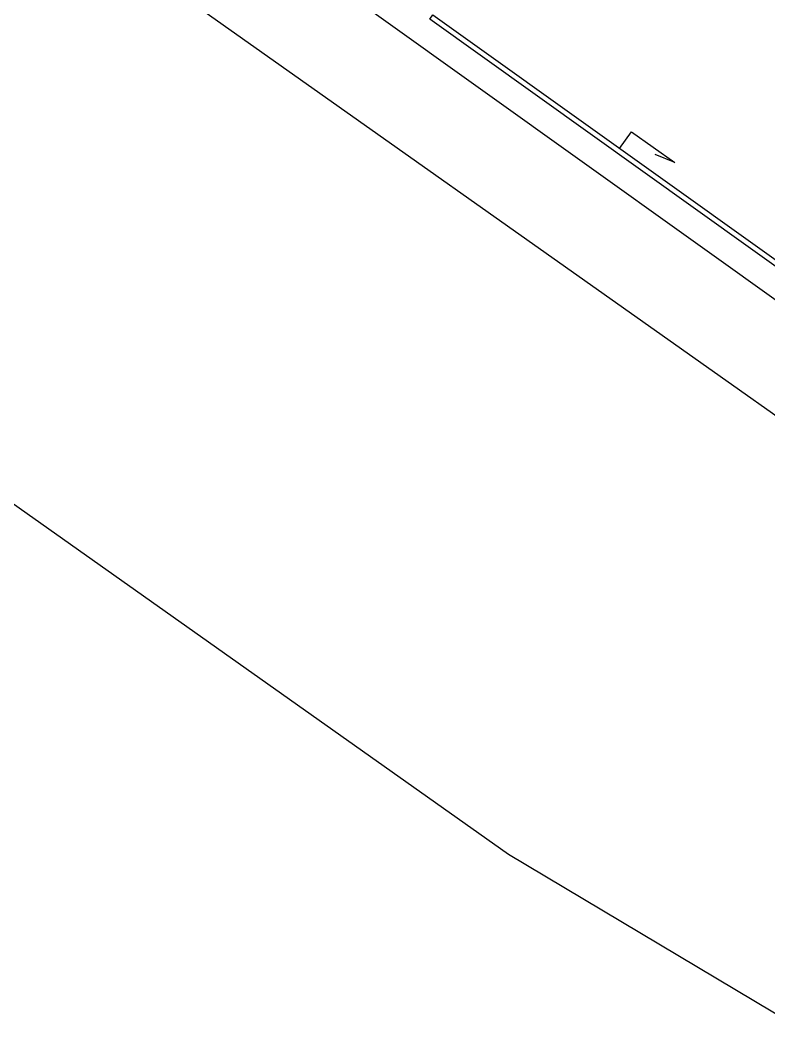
# Model space of a CAD drawing. Header units: metres. Extents: x -45 to 1930, y -347 to 488.
# Drawn here: x 139.92 to 149.7, y 50.31 to 63.53 of the extents above; entities that cross this region are included whole.
import ezdxf

# ---------------------------------------------------------------- set-up
doc = ezdxf.new("R2010")
doc.units = ezdxf.units.M
doc.layers.add('zariz.predmety', color=203, linetype='Continuous')

msp = doc.modelspace()

# ---------------------------------------------------------------- linework, layer by layer
at = {"layer": 'zariz.predmety', "color": 253, "linetype": 'Continuous', "ltscale": 0.001}
for p, q in [((135.646739, 68.366799), (149.066855, 58.872353)), ((147.751544, 61.85193), (147.906665, 62.068976)), ((147.906665, 62.068976), (148.471233, 61.665484)), ((148.471233, 61.665484), (148.213627, 61.770698)), ((146.298414, 52.623669), (135.558076, 60.221995)), ((149.066855, 58.872353), (159.859649, 51.237208)), ((152.929566, 48.664919), (146.298414, 52.623669))]:
    msp.add_line(p, q, dxfattribs=at)
for points in [[(159.556354, 52.888846), (136.414028, 69.42844), (135.972455, 69.702208), (135.881858, 107.557984), (139.956509, 107.355535), (150.356775, 107.138489), (166.585731, 106.219063), (164.989364, 90.543061), (162.702166, 78.285706), (161.10591, 69.277499), (159.664199, 56.993301)], [(145.310811, 63.596298), (150.192278, 60.107562), (150.151576, 60.050611), (145.270109, 63.539348)]]:
    msp.add_lwpolyline(points, close=True, dxfattribs=at)

doc.saveas('drawing.dxf')
